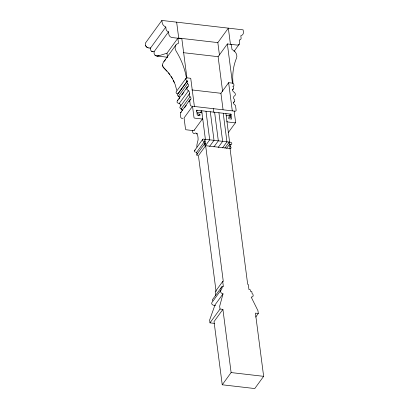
<?xml version="1.0" encoding="UTF-8"?>
<svg xmlns="http://www.w3.org/2000/svg" width="409" height="409" viewBox="0 0 409 409"><rect width="100%" height="100%" fill="white"/><g stroke="black" fill="none" stroke-linecap="round" stroke-linejoin="round"><path stroke-width="0.61" d="M162.567 65.854L162.613 64.152L163.334 62.342L175.957 44.898M182.281 110.788C182.552 108.743 177.869 108.37 180.666 105.957L180.706 105.686A2.587 2.096 -41.4 0 0 180.553 104.704C179.715 102.966 175.686 103.523 177.373 100.726L187.071 87.378M204.515 144.607L205.088 143.539A1.232 0.951 36 0 1 204.106 142.291A1.232 0.951 36 0 1 205.113 141.509L203.391 141.309A1.508 1.161 36 0 1 202.532 140.108A1.508 1.161 36 0 1 203.099 139.07L204.822 139.275L223.304 281.54L222.701 281.474L223.37 286.637L222.056 286.489L222.266 288.12L220.952 287.967L221.187 289.792A2.602 2.009 36 0 0 221.637 293.253L223.033 293.851L219.669 306.229L220.032 309.04L209.991 322.859L214.388 323.371M204.198 141.918L196.581 152.409L196.524 153.257L197.348 153.656M204.474 144.014L196.852 154.505L196.795 155.354L197.624 155.752M179.244 98.835L179.577 97.281L177.705 95.711A2.296 1.861 -41.4 0 1 177.588 94.796L177.93 93.794L187.327 81.013L178.073 93.748C176.422 94.3 175.236 92.23 176.754 91.217M189.822 99.944L180.584 112.659C180.078 114.316 179.894 119.316 182.849 118.288M202.757 139.316L194.505 150.676L194.382 151.627L195.466 152.214M161.877 20.45L145.364 43.175C144.75 46.329 147.639 48.579 150.538 48.017L165.793 27.02A5.036 3.885 36 0 1 162.158 22.613L161.877 20.45L243.115 29.852L243.396 32.014A5.036 3.885 36 0 1 240.809 35.701L241.1 37.965A2.684 2.071 36 0 1 239.245 39.98L239.597 42.694A3.19 2.464 36 0 1 237.01 45.067L227.358 43.952L218.109 56.687L222.619 91.437M149.904 48.037L150.548 48.006C149.873 50.399 151.913 52.403 154.157 51.58L168.534 31.795A2.684 2.071 36 0 1 166.085 29.279L165.793 27.02M154.157 51.58C153.227 54.791 156.264 56.963 158.989 55.716L166.979 53.196L177.854 38.221L178.513 43.293A6.979 5.383 36 0 0 176.064 51.007A76.774 59.259 36 0 1 186.381 77.792L176.898 90.844L175.134 84.418L172.332 78.416L168.534 72.904L163.201 67.332L162.506 65.021M187.225 81.002A3.216 2.48 36 0 0 187.567 83.63L178.273 96.427L179.525 96.57M219.454 55.036L217.839 42.602L228.34 28.144L230.441 44.31M179.035 98.932L179.776 97.909M182.01 94.837L183.866 92.281M186.1 89.208L187.956 86.652A2.178 1.682 36 0 0 187.567 83.63M179.193 103.528L188.488 90.737A2.684 2.071 36 0 1 186.857 88.533A2.684 2.071 36 0 1 187.956 86.652M180.666 105.957L189.638 93.605A3.63 2.802 36 0 0 188.488 90.737M189.638 93.605A2.449 1.892 36 0 0 190.037 96.672L181.064 109.024L182.327 109.172M184.459 107.894L186.325 105.323M188.943 101.723L190.625 99.499A2.285 1.764 36 0 0 190.037 96.672M234.004 51.432L239.204 44.274M196.499 111.233L197.22 110.241M200.231 112.741L201.678 110.757L205.39 139.336L204.669 140.333M198.6 115.665L199.699 114.147L197.879 113.881L197.629 112.27L201.346 112.582A0.629 0.486 36 0 1 201.995 113.186M223.043 109.571L220.926 93.288L228.631 82.684L232.982 83.185A76.774 59.259 36 0 1 236.55 58.012A6.979 5.383 36 0 0 231.99 49.484L231.33 44.412M194.091 130.405L202.552 118.758M232.557 89.949L233.304 88.927A3.216 2.48 36 0 0 232.961 86.294L232.859 86.284A1.922 1.483 36 0 0 233.963 84.852A1.922 1.483 36 0 0 232.45 83.124L227.358 43.952M233.442 102.812L234.193 101.785A2.449 1.892 36 0 0 233.795 98.712A3.63 2.802 36 0 1 234.224 96.028A2.684 2.071 36 0 0 235.323 94.142A2.684 2.071 36 0 0 233.692 91.943A2.178 1.682 36 0 1 233.304 88.927M205.369 145.803L209.705 139.837L205.988 111.253M226.612 148.309L229.5 144.331A1.232 0.951 36 0 1 230.742 145.374A1.232 0.951 36 0 1 230.062 146.427L230.068 146.499A1.232 0.951 36 0 1 231.049 147.746A1.232 0.951 36 0 1 230.042 148.523L205.661 145.701L198.437 155.645L216.08 291.484M228.928 116.064L230.369 114.075M229.531 116.136L230.978 114.147L196.611 110.169L197.25 115.098L199.863 115.399A0.925 0.716 36 0 0 199.699 114.147M229.965 116.197L231.049 114.704M209.607 146.402L214.014 140.338L210.303 111.754M213.922 146.897L218.324 140.834L214.613 112.25M228.171 132.761L235.528 122.634M218.232 147.398L222.639 141.335L218.927 112.751M222.547 147.894L226.949 141.831L223.237 113.252M224.873 148.058L229.209 142.097L247.685 284.362L248.289 284.434L248.958 289.603L250.277 289.751L250.487 291.382L251.801 291.535L252.041 293.36A2.602 2.009 36 0 1 252.491 296.822L251.213 297.113L257.941 310.656L258.309 313.468L255.702 317.052M228.902 143.135L229.623 142.143L225.911 113.559M222.701 281.474L215.231 291.75L215.753 295.768M222.056 286.489L212.419 299.71L212.654 301.535L221.187 289.792M223.033 293.851L215.037 304.853L209.628 320.048L209.991 322.859M220.032 309.04L222.905 309.373L214.03 321.586L222.24 384.787L254.766 388.55L263.641 376.336L255.436 313.136L258.309 313.468M222.24 384.787L231.111 372.568L222.905 309.373M177.373 100.726L178.15 99.837M196.581 152.409L196.806 152.112M196.852 154.505L197.383 153.937M212.312 301.878C210.134 303.984 213.518 306.044 215.62 305.293M180.584 112.659L181.453 112.025M163.937 61.442L165.563 59.734M194.684 150.43L195.175 149.98M158.994 55.711L157.383 56.002M205.246 143.605L205.098 143.61A1.232 0.951 36 0 0 204.418 144.663A1.232 0.951 36 0 0 205.661 145.701M152.567 51.672L152.94 51.708M178.743 38.088L217.839 42.602M183.319 52.674L218.109 56.687M156.402 55.946L167.649 57.245M186.381 77.792L190.732 78.298L194.393 106.473M191.872 89.924L220.926 93.288M190.436 99.663L190.558 99.678A1.069 0.828 36 0 0 189.689 100.476L190.257 104.857A1.36 1.048 36 0 0 191.663 106.161L235.022 111.176A1.36 1.048 36 0 0 236.126 110.164L235.553 105.783A1.069 0.828 36 0 0 234.454 104.76L234.331 104.561A2.285 1.764 36 0 1 234.193 101.785M205.39 139.336L230.937 142.296A1.508 1.161 36 0 1 231.791 143.498A1.508 1.161 36 0 1 231.223 144.53L229.5 144.331M231.111 372.568L263.641 376.336M148.145 47.827L146.765 47.183M155.967 55.834L154.96 55.235M151.616 51.37L151.897 51.503M167.046 71.186L162.808 66.621M146.412 46.887L145.895 46.176M168.528 72.904L169.909 74.683M171.177 76.524L172.332 78.416M173.38 80.368L174.316 82.367M145.645 45.343L145.737 45.772M234.158 111.079L235.615 122.286A0.706 0.542 36 0 1 235.042 122.807L227.808 121.969A0.89 0.685 36 0 1 226.893 121.12M228.631 82.684L232.292 110.859M230.978 114.147L231.617 119.075L229.004 118.774A0.925 0.716 36 0 1 228.841 117.516L230.676 117.654L230.487 116.069L226.734 115.522A0.629 0.486 36 0 0 226.228 115.987M213.34 108.666L213.795 112.158M176.647 22.158L178.748 38.323M168.534 31.795L168.886 34.509A3.19 2.464 36 0 0 172.174 37.567L181.826 38.681L186.918 77.853A1.922 1.483 36 0 0 185.814 79.28A1.922 1.483 36 0 0 187.327 81.013M166.979 53.196L167.491 57.142M194.198 129.965A0.89 0.685 36 0 1 193.477 130.624L186.243 129.786A0.706 0.542 36 0 1 185.517 129.111L184.065 117.91L192.527 106.258L193.978 117.465A0.706 0.542 36 0 0 194.71 118.14L201.939 118.978A0.89 0.685 36 0 0 202.659 118.319M196.913 147.153A4.248 1.59 -83.4 0 1 197.404 142.741L198.084 139.914A8.282 3.103 -83.4 0 0 194.786 133.314A6.631 2.485 -83.4 0 1 192.245 130.389M197.46 133.62A6.631 2.485 -83.4 0 1 196.162 133.692"/></g></svg>
